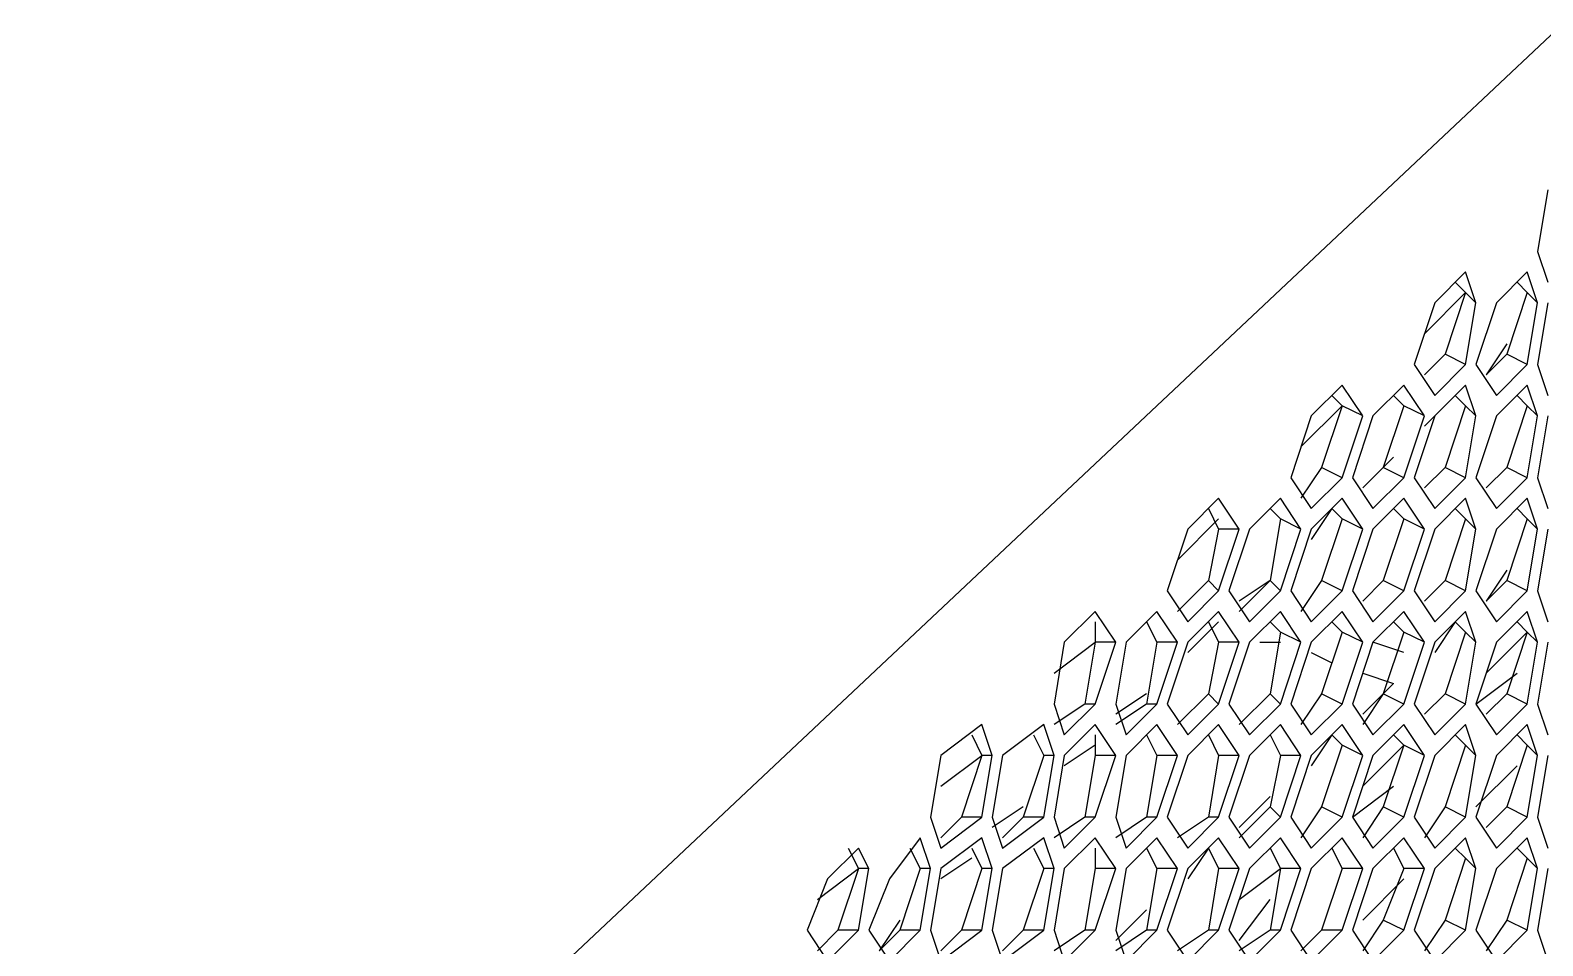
# Model space of a CAD drawing. Header units: millimetres. Extents: x 929 to 1725, y 58 to 532.
# Drawn here: x 1104.7 to 1121.9, y 421.36 to 431.78 of the extents above; entities that cross this region are included whole.
import ezdxf

# ---------------------------------------------------------------- set-up
doc = ezdxf.new("R2010")
doc.units = ezdxf.units.MM
doc.header["$MEASUREMENT"] = 0
doc.layers.add('TT-WIRE-EQPM', color=6, linetype='CONTINUOUS')

msp = doc.modelspace()

# ---------------------------------------------------------------- linework, layer by layer
at = {"layer": 'TT-WIRE-EQPM', "linetype": 'Continuous'}
for points in [[(1137.40977, 446.23357), (1081.93205, 394.03301)], [(1121.96028, 429.96479), (1121.84324, 429.26254)], [(1121.84324, 429.26254), (1121.96028, 428.91141)], [(1121.02395, 429.02845), (1120.67282, 428.67733)], [(1121.14099, 428.67733), (1121.02395, 429.02845)], [(1121.7262, 429.02845), (1121.37507, 428.67733)], [(1121.84324, 428.67733), (1121.7262, 429.02845)], [(1120.55578, 428.3262), (1121.02395, 428.79437)], [(1121.02395, 428.79437), (1120.78986, 428.09212)], [(1120.9069, 428.91141), (1121.02395, 428.79437)], [(1121.14099, 428.67733), (1121.02395, 428.79437)], [(1121.7262, 428.79437), (1121.49211, 428.09212)], [(1121.60915, 428.91141), (1121.7262, 428.79437)], [(1121.84324, 428.67733), (1121.7262, 428.79437)], [(1120.67282, 428.67733), (1120.43874, 427.97508)], [(1121.02395, 427.97508), (1121.14099, 428.67733)], [(1121.37507, 428.67733), (1121.14099, 427.97508)], [(1121.7262, 427.97508), (1121.84324, 428.67733)], [(1121.96028, 428.67733), (1121.84324, 427.97508)], [(1120.78986, 428.09212), (1120.55578, 427.85804)], [(1121.02395, 427.97508), (1120.78986, 428.09212)], [(1121.49211, 428.20916), (1121.25803, 427.85804)], [(1121.49211, 428.09212), (1121.25803, 427.85804)], [(1121.7262, 427.97508), (1121.49211, 428.09212)], [(1120.43874, 427.97508), (1120.67282, 427.62395)], [(1120.67282, 427.62395), (1121.02395, 427.97508)], [(1121.14099, 427.97508), (1121.37507, 427.62395)], [(1121.37507, 427.62395), (1121.7262, 427.97508)], [(1121.84324, 427.97508), (1121.96028, 427.62395)], [(1119.61945, 427.74099), (1119.26832, 427.38987)], [(1119.85353, 427.38987), (1119.61945, 427.74099)], [(1120.3217, 427.74099), (1119.97057, 427.38987)], [(1120.55578, 427.38987), (1120.3217, 427.74099)], [(1121.02395, 427.74099), (1120.67282, 427.38987)], [(1121.14099, 427.38987), (1121.02395, 427.74099)], [(1121.7262, 427.74099), (1121.37507, 427.38987)], [(1121.84324, 427.38987), (1121.7262, 427.74099)], [(1119.50241, 427.62395), (1119.61945, 427.50691)], [(1120.20465, 427.62395), (1120.3217, 427.50691)], [(1120.9069, 427.62395), (1120.55578, 427.27283)], [(1120.9069, 427.62395), (1121.02395, 427.50691)], [(1121.60915, 427.62395), (1121.7262, 427.50691)], [(1119.26832, 427.38987), (1119.03424, 426.68762)], [(1119.15128, 427.03874), (1119.61945, 427.50691)], [(1119.61945, 427.50691), (1119.38536, 426.80466)], [(1119.85353, 427.38987), (1119.61945, 427.50691)], [(1119.61945, 426.68762), (1119.85353, 427.38987)], [(1119.97057, 427.38987), (1119.73649, 426.68762)], [(1120.3217, 427.50691), (1120.08761, 426.80466)], [(1120.55578, 427.38987), (1120.3217, 427.50691)], [(1120.3217, 426.68762), (1120.55578, 427.38987)], [(1120.67282, 427.38987), (1120.43874, 426.68762)], [(1121.02395, 427.50691), (1120.78986, 426.80466)], [(1121.14099, 427.38987), (1121.02395, 427.50691)], [(1121.02395, 426.68762), (1121.14099, 427.38987)], [(1121.37507, 427.38987), (1121.14099, 426.68762)], [(1121.7262, 427.50691), (1121.49211, 426.80466)], [(1121.84324, 427.38987), (1121.7262, 427.50691)], [(1121.7262, 426.68762), (1121.84324, 427.38987)], [(1121.96028, 427.38987), (1121.84324, 426.68762)], [(1120.20465, 426.9217), (1119.85353, 426.57058)], [(1119.03424, 426.68762), (1119.26832, 426.3365)], [(1119.38536, 426.80466), (1119.15128, 426.45354)], [(1119.26832, 426.3365), (1119.61945, 426.68762)], [(1119.61945, 426.68762), (1119.38536, 426.80466)], [(1119.73649, 426.68762), (1119.97057, 426.3365)], [(1120.08761, 426.80466), (1119.85353, 426.57058)], [(1119.97057, 426.3365), (1120.3217, 426.68762)], [(1120.3217, 426.68762), (1120.08761, 426.80466)], [(1120.43874, 426.68762), (1120.67282, 426.3365)], [(1120.78986, 426.80466), (1120.55578, 426.57058)], [(1120.67282, 426.3365), (1121.02395, 426.68762)], [(1121.02395, 426.68762), (1120.78986, 426.80466)], [(1121.14099, 426.68762), (1121.37507, 426.3365)], [(1121.49211, 426.80466), (1121.25803, 426.57058)], [(1121.37507, 426.3365), (1121.7262, 426.68762)], [(1121.7262, 426.68762), (1121.49211, 426.80466)], [(1121.84324, 426.68762), (1121.96028, 426.3365)], [(1118.21495, 426.45354), (1117.86382, 426.10241)], [(1118.44903, 426.10241), (1118.21495, 426.45354)], [(1118.9172, 426.45354), (1118.56607, 426.10241)], [(1119.15128, 426.10241), (1118.9172, 426.45354)], [(1119.61945, 426.45354), (1119.26832, 426.10241)], [(1119.85353, 426.10241), (1119.61945, 426.45354)], [(1120.3217, 426.45354), (1119.97057, 426.10241)], [(1120.55578, 426.10241), (1120.3217, 426.45354)], [(1121.02395, 426.45354), (1120.67282, 426.10241)], [(1121.14099, 426.10241), (1121.02395, 426.45354)], [(1121.7262, 426.45354), (1121.37507, 426.10241)], [(1121.84324, 426.10241), (1121.7262, 426.45354)], [(1117.74678, 425.75129), (1118.21495, 426.21945)], [(1118.09791, 426.3365), (1118.21495, 426.10241)], [(1118.80016, 426.3365), (1118.9172, 426.21945)], [(1118.9172, 426.21945), (1118.80016, 425.5172)], [(1119.15128, 426.10241), (1118.9172, 426.21945)], [(1119.50241, 426.3365), (1119.26832, 425.98537)], [(1119.61945, 426.21945), (1119.38536, 425.5172)], [(1119.50241, 426.3365), (1119.61945, 426.21945)], [(1119.85353, 426.10241), (1119.61945, 426.21945)], [(1120.3217, 426.21945), (1120.08761, 425.5172)], [(1120.20465, 426.3365), (1120.3217, 426.21945)], [(1120.55578, 426.10241), (1120.3217, 426.21945)], [(1121.02395, 426.21945), (1120.78986, 425.5172)], [(1120.9069, 426.3365), (1121.02395, 426.21945)], [(1121.14099, 426.10241), (1121.02395, 426.21945)], [(1121.7262, 426.21945), (1121.49211, 425.5172)], [(1121.60915, 426.3365), (1121.7262, 426.21945)], [(1121.84324, 426.10241), (1121.7262, 426.21945)], [(1117.86382, 426.10241), (1117.62974, 425.40016)], [(1118.21495, 426.10241), (1118.09791, 425.5172)], [(1118.44903, 426.10241), (1118.21495, 426.10241)], [(1118.21495, 425.40016), (1118.44903, 426.10241)], [(1118.56607, 426.10241), (1118.33199, 425.40016)], [(1118.9172, 425.40016), (1119.15128, 426.10241)], [(1119.26832, 426.10241), (1119.03424, 425.40016)], [(1119.61945, 425.40016), (1119.85353, 426.10241)], [(1119.97057, 426.10241), (1119.73649, 425.40016)], [(1120.3217, 425.40016), (1120.55578, 426.10241)], [(1120.67282, 426.10241), (1120.43874, 425.40016)], [(1121.02395, 425.40016), (1121.14099, 426.10241)], [(1121.37507, 426.10241), (1121.14099, 425.40016)], [(1121.7262, 425.40016), (1121.84324, 426.10241)], [(1121.96028, 426.10241), (1121.84324, 425.40016)], [(1118.09791, 425.5172), (1117.74678, 425.16608)], [(1118.21495, 425.40016), (1118.09791, 425.5172)], [(1118.80016, 425.5172), (1118.44903, 425.16608)], [(1118.80016, 425.5172), (1118.44903, 425.28312)], [(1118.9172, 425.40016), (1118.80016, 425.5172)], [(1119.38536, 425.5172), (1119.15128, 425.16608)], [(1119.61945, 425.40016), (1119.38536, 425.5172)], [(1120.08761, 425.5172), (1119.85353, 425.28312)], [(1120.3217, 425.40016), (1120.08761, 425.5172)], [(1120.78986, 425.5172), (1120.55578, 425.28312)], [(1121.02395, 425.40016), (1120.78986, 425.5172)], [(1121.49211, 425.63425), (1121.25803, 425.28312)], [(1121.49211, 425.5172), (1121.25803, 425.28312)], [(1121.7262, 425.40016), (1121.49211, 425.5172)], [(1117.62974, 425.40016), (1117.86382, 425.04904)], [(1117.86382, 425.04904), (1118.21495, 425.40016)], [(1118.33199, 425.40016), (1118.56607, 425.04904)], [(1118.56607, 425.04904), (1118.9172, 425.40016)], [(1119.03424, 425.40016), (1119.26832, 425.04904)], [(1119.26832, 425.04904), (1119.61945, 425.40016)], [(1119.73649, 425.40016), (1119.97057, 425.04904)], [(1119.97057, 425.04904), (1120.3217, 425.40016)], [(1120.43874, 425.40016), (1120.67282, 425.04904)], [(1120.67282, 425.04904), (1121.02395, 425.40016)], [(1121.14099, 425.40016), (1121.37507, 425.04904)], [(1121.37507, 425.04904), (1121.7262, 425.40016)], [(1121.84324, 425.40016), (1121.96028, 425.04904)], [(1116.81045, 425.16608), (1116.45932, 424.81495)], [(1117.04453, 424.81495), (1116.81045, 425.16608)], [(1117.5127, 425.16608), (1117.16157, 424.81495)], [(1117.74678, 424.81495), (1117.5127, 425.16608)], [(1118.21495, 425.16608), (1117.86382, 424.81495)], [(1118.44903, 424.81495), (1118.21495, 425.16608)], [(1118.9172, 425.16608), (1118.56607, 424.81495)], [(1119.15128, 424.81495), (1118.9172, 425.16608)], [(1119.61945, 425.16608), (1119.26832, 424.81495)], [(1119.85353, 424.81495), (1119.61945, 425.16608)], [(1120.3217, 425.16608), (1119.97057, 424.81495)], [(1120.55578, 424.81495), (1120.3217, 425.16608)], [(1121.02395, 425.16608), (1120.67282, 424.81495)], [(1121.14099, 424.81495), (1121.02395, 425.16608)], [(1121.7262, 425.16608), (1121.37507, 424.81495)], [(1121.84324, 424.81495), (1121.7262, 425.16608)], [(1116.81045, 425.04904), (1116.81045, 424.81495)], [(1117.39566, 425.04904), (1117.5127, 424.81495)], [(1118.21495, 425.04904), (1117.86382, 424.69791)], [(1118.09791, 425.04904), (1118.21495, 424.81495)], [(1118.80016, 425.04904), (1118.9172, 424.932)], [(1119.50241, 425.04904), (1119.61945, 424.932)], [(1120.20465, 425.04904), (1120.3217, 424.932)], [(1120.9069, 425.04904), (1120.67282, 424.69791)], [(1120.9069, 425.04904), (1121.02395, 424.932)], [(1121.60915, 425.04904), (1121.7262, 424.932)], [(1116.45932, 424.81495), (1116.34228, 424.1127)], [(1116.34228, 424.46383), (1116.81045, 424.81495)], [(1116.81045, 424.81495), (1116.69341, 424.1127)], [(1117.04453, 424.81495), (1116.81045, 424.81495)], [(1116.81045, 424.1127), (1117.04453, 424.81495)], [(1117.16157, 424.81495), (1117.04453, 424.1127)], [(1117.5127, 424.81495), (1117.39566, 424.1127)], [(1117.74678, 424.81495), (1117.5127, 424.81495)], [(1117.5127, 424.1127), (1117.74678, 424.81495)], [(1117.86382, 424.81495), (1117.62974, 424.1127)], [(1118.21495, 424.81495), (1118.09791, 424.22975)], [(1118.44903, 424.81495), (1118.21495, 424.81495)], [(1118.21495, 424.1127), (1118.44903, 424.81495)], [(1118.56607, 424.81495), (1118.33199, 424.1127)], [(1118.68311, 424.81495), (1118.9172, 424.81495)], [(1118.9172, 424.932), (1118.80016, 424.22975)], [(1119.15128, 424.81495), (1118.9172, 424.932)], [(1118.9172, 424.1127), (1119.15128, 424.81495)], [(1119.26832, 424.81495), (1119.03424, 424.1127)], [(1119.61945, 424.932), (1119.38536, 424.22975)], [(1119.85353, 424.81495), (1119.61945, 424.932)], [(1119.61945, 424.1127), (1119.85353, 424.81495)], [(1119.97057, 424.81495), (1119.73649, 424.1127)], [(1120.3217, 424.69791), (1119.97057, 424.81495)], [(1120.3217, 424.932), (1120.08761, 424.22975)], [(1120.55578, 424.81495), (1120.3217, 424.932)], [(1120.3217, 424.1127), (1120.55578, 424.81495)], [(1120.67282, 424.81495), (1120.43874, 424.1127)], [(1121.02395, 424.932), (1120.78986, 424.22975)], [(1121.14099, 424.81495), (1121.02395, 424.932)], [(1121.02395, 424.1127), (1121.14099, 424.81495)], [(1121.37507, 424.81495), (1121.14099, 424.1127)], [(1121.25803, 424.46383), (1121.7262, 424.932)], [(1121.7262, 424.932), (1121.49211, 424.22975)], [(1121.84324, 424.81495), (1121.7262, 424.932)], [(1121.7262, 424.1127), (1121.84324, 424.81495)], [(1121.96028, 424.81495), (1121.84324, 424.1127)], [(1119.26832, 424.69791), (1119.50241, 424.58087)], [(1119.85353, 424.46383), (1120.20465, 424.34679)], [(1121.14099, 424.1127), (1121.60915, 424.46383)], [(1120.20465, 424.34679), (1119.85353, 423.99566)], [(1116.69341, 424.1127), (1116.34228, 423.87862)], [(1116.34228, 424.1127), (1116.45932, 423.76158)], [(1116.45932, 423.76158), (1116.81045, 424.1127)], [(1116.81045, 424.1127), (1116.69341, 424.1127)], [(1117.39566, 424.22975), (1117.04453, 423.99566)], [(1117.39566, 424.1127), (1117.04453, 423.87862)], [(1117.04453, 424.1127), (1117.16157, 423.76158)], [(1117.16157, 423.76158), (1117.5127, 424.1127)], [(1117.5127, 424.1127), (1117.39566, 424.1127)], [(1117.62974, 424.1127), (1117.86382, 423.76158)], [(1118.09791, 424.22975), (1117.74678, 423.87862)], [(1117.86382, 423.76158), (1118.21495, 424.1127)], [(1118.21495, 424.1127), (1118.09791, 424.22975)], [(1118.33199, 424.1127), (1118.56607, 423.76158)], [(1118.80016, 424.22975), (1118.44903, 423.87862)], [(1118.56607, 423.76158), (1118.9172, 424.1127)], [(1118.9172, 424.1127), (1118.80016, 424.22975)], [(1119.03424, 424.1127), (1119.26832, 423.76158)], [(1119.38536, 424.22975), (1119.15128, 423.87862)], [(1119.26832, 423.76158), (1119.61945, 424.1127)], [(1119.61945, 424.1127), (1119.38536, 424.22975)], [(1119.73649, 424.1127), (1119.97057, 423.76158)], [(1120.08761, 424.22975), (1119.85353, 423.87862)], [(1119.97057, 423.76158), (1120.3217, 424.1127)], [(1120.3217, 424.1127), (1120.08761, 424.22975)], [(1120.43874, 424.1127), (1120.67282, 423.76158)], [(1120.78986, 424.22975), (1120.55578, 423.99566)], [(1120.67282, 423.76158), (1121.02395, 424.1127)], [(1121.02395, 424.1127), (1120.78986, 424.22975)], [(1121.14099, 424.1127), (1121.37507, 423.76158)], [(1121.49211, 424.22975), (1121.25803, 423.99566)], [(1121.37507, 423.76158), (1121.7262, 424.1127)], [(1121.7262, 424.1127), (1121.49211, 424.22975)], [(1121.84324, 424.1127), (1121.96028, 423.76158)], [(1115.52299, 423.87862), (1115.05482, 423.5275)], [(1115.64003, 423.5275), (1115.52299, 423.87862)], [(1116.22524, 423.87862), (1115.75707, 423.5275)], [(1116.34228, 423.5275), (1116.22524, 423.87862)], [(1116.81045, 423.87862), (1116.45932, 423.5275)], [(1117.04453, 423.5275), (1116.81045, 423.87862)], [(1117.5127, 423.87862), (1117.16157, 423.5275)], [(1117.74678, 423.5275), (1117.5127, 423.87862)], [(1118.21495, 423.87862), (1117.86382, 423.5275)], [(1118.44903, 423.5275), (1118.21495, 423.87862)], [(1118.9172, 423.87862), (1118.56607, 423.5275)], [(1119.15128, 423.5275), (1118.9172, 423.87862)], [(1119.61945, 423.87862), (1119.26832, 423.5275)], [(1119.85353, 423.5275), (1119.61945, 423.87862)], [(1120.3217, 423.87862), (1119.97057, 423.5275)], [(1120.55578, 423.5275), (1120.3217, 423.87862)], [(1121.02395, 423.87862), (1120.67282, 423.5275)], [(1121.14099, 423.5275), (1121.02395, 423.87862)], [(1121.7262, 423.87862), (1121.37507, 423.5275)], [(1121.84324, 423.5275), (1121.7262, 423.87862)], [(1115.40595, 423.76158), (1115.52299, 423.5275)], [(1116.1082, 423.76158), (1116.22524, 423.5275)], [(1116.81045, 423.64454), (1116.45932, 423.41045)], [(1116.81045, 423.76158), (1116.81045, 423.5275)], [(1117.39566, 423.76158), (1117.5127, 423.5275)], [(1118.09791, 423.76158), (1118.21495, 423.5275)], [(1118.80016, 423.76158), (1118.9172, 423.5275)], [(1119.50241, 423.76158), (1119.26832, 423.41045)], [(1119.61945, 423.64454), (1119.38536, 422.94229)], [(1119.50241, 423.76158), (1119.61945, 423.64454)], [(1119.85353, 423.5275), (1119.61945, 423.64454)], [(1119.85353, 423.17637), (1120.3217, 423.64454)], [(1120.3217, 423.64454), (1120.08761, 422.94229)], [(1120.20465, 423.76158), (1120.3217, 423.64454)], [(1120.55578, 423.5275), (1120.3217, 423.64454)], [(1121.02395, 423.64454), (1120.78986, 422.94229)], [(1120.9069, 423.76158), (1121.02395, 423.64454)], [(1121.14099, 423.5275), (1121.02395, 423.64454)], [(1121.7262, 423.64454), (1121.49211, 422.94229)], [(1121.60915, 423.76158), (1121.7262, 423.64454)], [(1121.84324, 423.5275), (1121.7262, 423.64454)], [(1115.05482, 423.5275), (1114.93778, 422.82525)], [(1115.05482, 423.17637), (1115.52299, 423.5275)], [(1115.52299, 423.5275), (1115.28891, 422.82525)], [(1115.64003, 423.5275), (1115.52299, 423.5275)], [(1115.52299, 422.82525), (1115.64003, 423.5275)], [(1115.75707, 423.5275), (1115.64003, 422.82525)], [(1116.22524, 423.5275), (1115.99116, 422.82525)], [(1116.34228, 423.5275), (1116.22524, 423.5275)], [(1116.22524, 422.82525), (1116.34228, 423.5275)], [(1116.45932, 423.5275), (1116.34228, 422.82525)], [(1116.81045, 423.5275), (1116.69341, 422.82525)], [(1117.04453, 423.5275), (1116.81045, 423.5275)], [(1116.81045, 422.82525), (1117.04453, 423.5275)], [(1117.16157, 423.5275), (1117.04453, 422.82525)], [(1117.5127, 423.5275), (1117.39566, 422.82525)], [(1117.74678, 423.5275), (1117.5127, 423.5275)], [(1117.5127, 422.82525), (1117.74678, 423.5275)], [(1117.86382, 423.5275), (1117.62974, 422.82525)], [(1118.21495, 423.5275), (1118.09791, 422.82525)], [(1118.44903, 423.5275), (1118.21495, 423.5275)], [(1118.21495, 422.82525), (1118.44903, 423.5275)], [(1118.56607, 423.5275), (1118.33199, 422.82525)], [(1118.9172, 423.5275), (1118.80016, 422.94229)], [(1119.15128, 423.5275), (1118.9172, 423.5275)], [(1118.9172, 422.82525), (1119.15128, 423.5275)], [(1119.26832, 423.5275), (1119.03424, 422.82525)], [(1119.61945, 422.82525), (1119.85353, 423.5275)], [(1119.97057, 423.5275), (1119.73649, 422.82525)], [(1120.3217, 422.82525), (1120.55578, 423.5275)], [(1120.67282, 423.5275), (1120.43874, 422.82525)], [(1121.02395, 422.82525), (1121.14099, 423.5275)], [(1121.37507, 423.5275), (1121.14099, 422.82525)], [(1121.7262, 422.82525), (1121.84324, 423.5275)], [(1121.96028, 423.5275), (1121.84324, 422.82525)], [(1121.60915, 423.41045), (1121.14099, 422.94229)], [(1119.73649, 422.82525), (1120.20465, 423.17637)], [(1115.99116, 422.94229), (1115.64003, 422.70821)], [(1118.80016, 423.05933), (1118.44903, 422.70821)], [(1118.80016, 422.94229), (1118.44903, 422.59116)], [(1118.9172, 422.82525), (1118.80016, 422.94229)], [(1119.38536, 422.94229), (1119.15128, 422.59116)], [(1119.61945, 422.82525), (1119.38536, 422.94229)], [(1120.08761, 422.94229), (1119.85353, 422.59116)], [(1120.3217, 422.82525), (1120.08761, 422.94229)], [(1120.78986, 422.94229), (1120.55578, 422.59116)], [(1121.02395, 422.82525), (1120.78986, 422.94229)], [(1121.49211, 422.94229), (1121.25803, 422.70821)], [(1121.7262, 422.82525), (1121.49211, 422.94229)], [(1114.93778, 422.82525), (1115.05482, 422.47412)], [(1115.28891, 422.82525), (1115.05482, 422.59116)], [(1115.05482, 422.47412), (1115.52299, 422.82525)], [(1115.52299, 422.82525), (1115.28891, 422.82525)], [(1115.64003, 422.82525), (1115.75707, 422.47412)], [(1115.99116, 422.82525), (1115.75707, 422.59116)], [(1115.75707, 422.47412), (1116.22524, 422.82525)], [(1116.22524, 422.82525), (1115.99116, 422.82525)], [(1116.69341, 422.82525), (1116.34228, 422.59116)], [(1116.34228, 422.82525), (1116.45932, 422.47412)], [(1116.45932, 422.47412), (1116.81045, 422.82525)], [(1116.81045, 422.82525), (1116.69341, 422.82525)], [(1117.39566, 422.82525), (1117.04453, 422.59116)], [(1117.04453, 422.82525), (1117.16157, 422.47412)], [(1117.16157, 422.47412), (1117.5127, 422.82525)], [(1117.5127, 422.82525), (1117.39566, 422.82525)], [(1117.62974, 422.82525), (1117.86382, 422.47412)], [(1118.09791, 422.82525), (1117.74678, 422.59116)], [(1117.86382, 422.47412), (1118.21495, 422.82525)], [(1118.21495, 422.82525), (1118.09791, 422.82525)], [(1118.33199, 422.82525), (1118.56607, 422.47412)], [(1118.56607, 422.47412), (1118.9172, 422.82525)], [(1119.03424, 422.82525), (1119.26832, 422.47412)], [(1119.26832, 422.47412), (1119.61945, 422.82525)], [(1119.73649, 422.82525), (1119.97057, 422.47412)], [(1119.97057, 422.47412), (1120.3217, 422.82525)], [(1120.43874, 422.82525), (1120.67282, 422.47412)], [(1120.67282, 422.47412), (1121.02395, 422.82525)], [(1121.14099, 422.82525), (1121.37507, 422.47412)], [(1121.37507, 422.47412), (1121.7262, 422.82525)], [(1121.84324, 422.82525), (1121.96028, 422.47412)], [(1114.82074, 422.59116), (1114.46962, 422.123)], [(1114.93778, 422.24004), (1114.82074, 422.59116)], [(1115.52299, 422.59116), (1115.05482, 422.24004)], [(1115.64003, 422.24004), (1115.52299, 422.59116)], [(1116.22524, 422.59116), (1115.75707, 422.24004)], [(1116.34228, 422.24004), (1116.22524, 422.59116)], [(1116.81045, 422.59116), (1116.45932, 422.24004)], [(1117.04453, 422.24004), (1116.81045, 422.59116)], [(1117.5127, 422.59116), (1117.16157, 422.24004)], [(1117.74678, 422.24004), (1117.5127, 422.59116)], [(1118.21495, 422.59116), (1117.86382, 422.24004)], [(1118.44903, 422.24004), (1118.21495, 422.59116)], [(1118.9172, 422.59116), (1118.56607, 422.24004)], [(1119.15128, 422.24004), (1118.9172, 422.59116)], [(1119.61945, 422.59116), (1119.26832, 422.24004)], [(1119.85353, 422.24004), (1119.61945, 422.59116)], [(1120.3217, 422.59116), (1119.97057, 422.24004)], [(1120.55578, 422.24004), (1120.3217, 422.59116)], [(1121.02395, 422.59116), (1120.67282, 422.24004)], [(1121.14099, 422.24004), (1121.02395, 422.59116)], [(1121.7262, 422.59116), (1121.37507, 422.24004)], [(1121.84324, 422.24004), (1121.7262, 422.59116)], [(1114.11849, 422.47412), (1113.76737, 422.123)], [(1114.00145, 422.47412), (1114.11849, 422.24004)], [(1114.23553, 422.24004), (1114.11849, 422.47412)], [(1114.7037, 422.47412), (1114.82074, 422.24004)], [(1115.40595, 422.47412), (1115.52299, 422.24004)], [(1116.1082, 422.47412), (1116.22524, 422.24004)], [(1116.81045, 422.47412), (1116.81045, 422.24004)], [(1117.39566, 422.47412), (1117.5127, 422.24004)], [(1118.09791, 422.47412), (1117.86382, 422.123)], [(1118.09791, 422.47412), (1118.21495, 422.24004)], [(1118.80016, 422.47412), (1118.9172, 422.24004)], [(1119.50241, 422.47412), (1119.61945, 422.24004)], [(1120.20465, 422.47412), (1120.3217, 422.24004)], [(1120.9069, 422.47412), (1121.02395, 422.35708)], [(1121.60915, 422.47412), (1121.7262, 422.35708)], [(1113.65032, 421.88891), (1114.11849, 422.24004)], [(1114.11849, 422.24004), (1113.88441, 421.53779)], [(1114.23553, 422.24004), (1114.11849, 422.24004)], [(1114.11849, 421.53779), (1114.23553, 422.24004)], [(1114.82074, 422.24004), (1114.58666, 421.53779)], [(1114.93778, 422.24004), (1114.82074, 422.24004)], [(1114.82074, 421.53779), (1114.93778, 422.24004)], [(1115.05482, 422.24004), (1114.93778, 421.53779)], [(1115.40595, 422.35708), (1115.05482, 422.123)], [(1115.52299, 422.24004), (1115.28891, 421.53779)], [(1115.64003, 422.24004), (1115.52299, 422.24004)], [(1115.52299, 421.53779), (1115.64003, 422.24004)], [(1115.75707, 422.24004), (1115.64003, 421.53779)], [(1116.22524, 422.24004), (1115.99116, 421.53779)], [(1116.34228, 422.24004), (1116.22524, 422.24004)], [(1116.22524, 421.53779), (1116.34228, 422.24004)], [(1116.45932, 422.24004), (1116.34228, 421.53779)], [(1116.81045, 422.24004), (1116.69341, 421.53779)], [(1117.04453, 422.24004), (1116.81045, 422.24004)], [(1116.81045, 421.53779), (1117.04453, 422.24004)], [(1117.16157, 422.24004), (1117.04453, 421.53779)], [(1117.5127, 422.24004), (1117.39566, 421.53779)], [(1117.74678, 422.24004), (1117.5127, 422.24004)], [(1117.5127, 421.53779), (1117.74678, 422.24004)], [(1117.86382, 422.24004), (1117.62974, 421.53779)], [(1118.21495, 422.24004), (1118.09791, 421.53779)], [(1118.44903, 422.24004), (1118.21495, 422.24004)], [(1118.21495, 421.53779), (1118.44903, 422.24004)], [(1118.56607, 422.24004), (1118.33199, 421.53779)], [(1118.44903, 421.88891), (1118.9172, 422.24004)], [(1118.9172, 422.24004), (1118.80016, 421.53779)], [(1119.15128, 422.24004), (1118.9172, 422.24004)], [(1118.9172, 421.53779), (1119.15128, 422.24004)], [(1119.26832, 422.24004), (1119.03424, 421.53779)], [(1119.61945, 422.24004), (1119.38536, 421.53779)], [(1119.85353, 422.24004), (1119.61945, 422.24004)], [(1119.61945, 421.53779), (1119.85353, 422.24004)], [(1119.97057, 422.24004), (1119.73649, 421.53779)], [(1120.3217, 422.24004), (1120.08761, 421.65483)], [(1120.55578, 422.24004), (1120.3217, 422.24004)], [(1120.3217, 421.53779), (1120.55578, 422.24004)], [(1120.67282, 422.24004), (1120.43874, 421.53779)], [(1121.02395, 422.35708), (1120.78986, 421.65483)], [(1121.14099, 422.24004), (1121.02395, 422.35708)], [(1121.02395, 421.53779), (1121.14099, 422.24004)], [(1121.37507, 422.24004), (1121.14099, 421.53779)], [(1121.7262, 422.35708), (1121.49211, 421.65483)], [(1121.84324, 422.24004), (1121.7262, 422.35708)], [(1121.7262, 421.53779), (1121.84324, 422.24004)], [(1121.96028, 422.24004), (1121.84324, 421.53779)], [(1113.76737, 422.123), (1113.53328, 421.53779)], [(1114.46962, 422.123), (1114.23553, 421.53779)], [(1120.3217, 422.123), (1119.85353, 421.65483)], [(1118.44903, 421.42075), (1118.80016, 421.88891)], [(1117.39566, 421.77187), (1117.04453, 421.42075)], [(1113.53328, 421.53779), (1113.76737, 421.18666)], [(1113.88441, 421.53779), (1113.65032, 421.30371)], [(1113.76737, 421.18666), (1114.11849, 421.53779)], [(1114.11849, 421.53779), (1113.88441, 421.53779)], [(1114.23553, 421.53779), (1114.46962, 421.18666)], [(1114.58666, 421.65483), (1114.35257, 421.30371)], [(1114.58666, 421.53779), (1114.35257, 421.30371)], [(1114.46962, 421.18666), (1114.82074, 421.53779)], [(1114.82074, 421.53779), (1114.58666, 421.53779)], [(1114.93778, 421.53779), (1115.05482, 421.18666)], [(1115.28891, 421.53779), (1115.05482, 421.30371)], [(1115.05482, 421.18666), (1115.52299, 421.53779)], [(1115.52299, 421.53779), (1115.28891, 421.53779)], [(1115.64003, 421.53779), (1115.75707, 421.18666)], [(1115.99116, 421.53779), (1115.75707, 421.30371)], [(1115.75707, 421.18666), (1116.22524, 421.53779)], [(1116.22524, 421.53779), (1115.99116, 421.53779)], [(1116.69341, 421.53779), (1116.34228, 421.30371)], [(1116.34228, 421.53779), (1116.45932, 421.18666)], [(1116.45932, 421.18666), (1116.81045, 421.53779)], [(1116.81045, 421.53779), (1116.69341, 421.53779)], [(1117.39566, 421.53779), (1117.04453, 421.30371)], [(1117.04453, 421.53779), (1117.16157, 421.18666)], [(1117.16157, 421.18666), (1117.5127, 421.53779)], [(1117.5127, 421.53779), (1117.39566, 421.53779)], [(1117.62974, 421.53779), (1117.86382, 421.18666)], [(1118.09791, 421.53779), (1117.74678, 421.30371)], [(1117.86382, 421.18666), (1118.21495, 421.53779)], [(1118.21495, 421.53779), (1118.09791, 421.53779)], [(1118.33199, 421.53779), (1118.56607, 421.18666)], [(1118.80016, 421.53779), (1118.44903, 421.30371)], [(1118.56607, 421.18666), (1118.9172, 421.53779)], [(1118.9172, 421.53779), (1118.80016, 421.53779)], [(1119.03424, 421.53779), (1119.26832, 421.18666)], [(1119.38536, 421.53779), (1119.15128, 421.30371)], [(1119.26832, 421.18666), (1119.61945, 421.53779)], [(1119.61945, 421.53779), (1119.38536, 421.53779)], [(1119.73649, 421.53779), (1119.97057, 421.18666)], [(1120.08761, 421.65483), (1119.85353, 421.30371)], [(1119.97057, 421.18666), (1120.3217, 421.53779)], [(1120.3217, 421.53779), (1120.08761, 421.65483)], [(1120.43874, 421.53779), (1120.67282, 421.18666)], [(1120.78986, 421.65483), (1120.55578, 421.30371)], [(1120.67282, 421.18666), (1121.02395, 421.53779)], [(1121.02395, 421.53779), (1120.78986, 421.65483)], [(1121.14099, 421.53779), (1121.37507, 421.18666)], [(1121.49211, 421.65483), (1121.25803, 421.30371)], [(1121.37507, 421.18666), (1121.7262, 421.53779)], [(1121.7262, 421.53779), (1121.49211, 421.65483)], [(1121.84324, 421.53779), (1121.96028, 421.18666)]]:
    msp.add_lwpolyline(points, dxfattribs=at)

doc.saveas('drawing.dxf')
